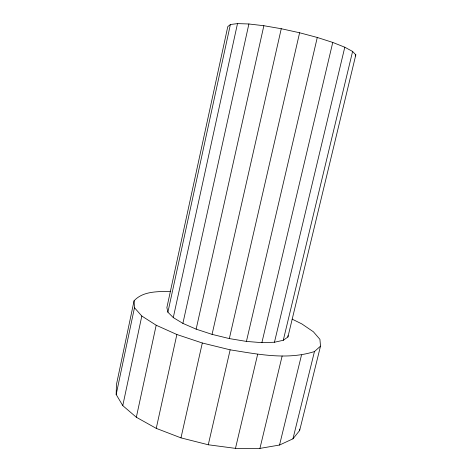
<?xml version="1.0" encoding="UTF-8"?>
<svg xmlns="http://www.w3.org/2000/svg" width="472" height="472" viewBox="0 0 472 472"><rect width="100%" height="100%" fill="white"/><g stroke="black" fill="none" stroke-linecap="round" stroke-linejoin="round"><path stroke-width="0.71" d="M170.817 291.307C158.321 291.69 143.222 290.817 134.066 300.806L116.413 384.715L116.177 394.509L122.773 405.631L136.343 417.254L156.244 428.369L180.977 437.874L208.276 444.772L235.469 448.37L259.93 448.4L279.536 445.037L292.953 438.824L299.649 430.505L299.667 429.137M287.902 337.02L355.823 54.84L352.596 51.448L344.79 47.218L332.754 42.427L317.284 37.465L299.608 32.763L281.259 28.727L263.86 25.724L248.892 23.983L237.493 23.6L230.377 24.526L227.793 26.615L166.87 307.608L167.896 312.204L173.283 317.585L182.888 323.385L196.145 329.149L212.07 334.371L229.333 338.583L246.425 341.421L261.877 342.66L274.45 342.241L283.277 340.282L287.902 337.02L288.02 335.604M116.177 394.509L134.473 307.709L134.066 300.806M122.773 405.631L141.812 316.039L134.473 307.709M136.343 417.254L156.179 325.226L141.812 316.039M167.896 312.204L230.377 24.526M173.283 317.585L237.493 23.6M156.244 428.369L176.87 334.512L156.179 325.226M182.888 323.385L248.892 23.983M196.145 329.149L263.86 25.724M180.977 437.874L202.311 343.002L176.87 334.512M212.07 334.371L281.259 28.727M229.333 338.583L299.608 32.763M208.276 444.772L230.153 349.829C257.777 354.189 287.076 360.307 314.452 351.563L320.512 346.135L319.916 339.338L313.367 331.757L301.826 323.91L292.138 319.131M246.425 341.421L317.284 37.465M235.469 448.37L257.653 354.295M261.877 342.66L332.754 42.427M274.45 342.241L344.79 47.218M283.277 340.282L352.596 51.448M259.93 448.4L282.138 356.036M279.536 445.037L301.508 355.027M292.953 438.824L314.452 351.563M299.649 430.505L320.512 346.135M355.192 56.026L355.823 54.84M202.311 343.002L230.153 349.829"/></g></svg>
